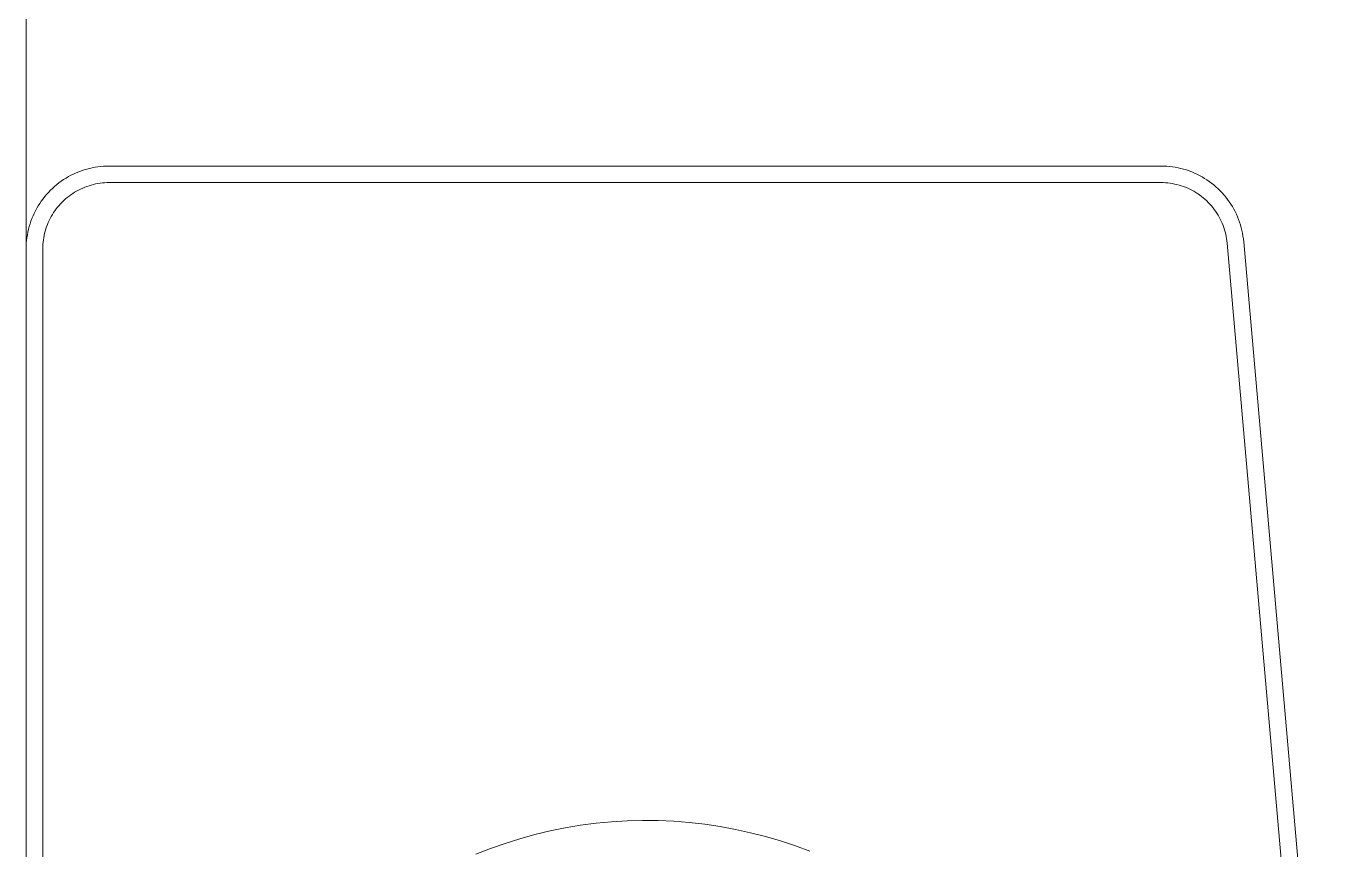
# Model space of a CAD drawing. Header units: inches. Extents: x -8 to 201, y -1 to 136.
# Drawn here: x 109.934 to 113.033, y 64.838 to 66.793 of the extents above; entities that cross this region are included whole.
import ezdxf

# ---------------------------------------------------------------- set-up
doc = ezdxf.new("R2010")
doc.units = ezdxf.units.IN
doc.layers.add('ZANO_R', color=7, linetype='Continuous', lineweight=0)

msp = doc.modelspace()

# ---------------------------------------------------------------- linework, layer by layer
at = {"layer": 'ZANO_R'}
for p, q in [((109.93384, 66.26386), (109.93384, 74.99464)), ((110.07114, 66.4515), (110.06477, 66.44935)), ((110.07758, 66.45342), (110.07114, 66.4515)), ((110.08409, 66.45512), (110.07758, 66.45342)), ((110.09064, 66.4566), (110.08409, 66.45512)), ((110.09725, 66.45786), (110.09064, 66.4566)), ((110.10389, 66.45889), (110.09725, 66.45786)), ((110.11056, 66.45969), (110.10389, 66.45889)), ((110.11726, 66.46026), (110.11056, 66.45969)), ((110.12397, 66.4606), (110.11726, 66.46026)), ((110.13069, 66.46072), (110.12397, 66.4606)), ((112.62553, 66.46072), (110.13069, 66.46072)), ((112.63232, 66.4606), (112.62553, 66.46072)), ((112.6391, 66.46025), (112.63232, 66.4606)), ((112.64586, 66.45967), (112.6391, 66.46025)), ((112.65261, 66.45885), (112.64586, 66.45967)), ((112.65932, 66.4578), (112.65261, 66.45885)), ((112.66599, 66.45652), (112.65932, 66.4578)), ((112.67261, 66.45501), (112.66599, 66.45652)), ((112.67917, 66.45327), (112.67261, 66.45501)), ((112.68567, 66.45131), (112.67917, 66.45327)), ((112.6921, 66.44912), (112.68567, 66.45131)), ((110.01174, 66.42072), (110.00646, 66.41657)), ((110.01717, 66.42469), (110.01174, 66.42072)), ((110.02273, 66.42847), (110.01717, 66.42469)), ((110.02841, 66.43206), (110.02273, 66.42847)), ((110.03421, 66.43545), (110.02841, 66.43206)), ((110.04013, 66.43865), (110.03421, 66.43545)), ((110.04615, 66.44164), (110.04013, 66.43865)), ((110.05227, 66.44442), (110.04615, 66.44164)), ((110.05848, 66.44699), (110.05227, 66.44442)), ((110.06477, 66.44935), (110.05848, 66.44699)), ((110.10925, 66.41988), (110.10394, 66.41906)), ((110.11459, 66.42052), (110.10925, 66.41988)), ((110.11995, 66.42098), (110.11459, 66.42052)), ((110.12532, 66.42126), (110.11995, 66.42098)), ((110.13069, 66.42135), (110.12532, 66.42126)), ((112.62553, 66.42135), (110.13069, 66.42135)), ((112.63096, 66.42125), (112.62553, 66.42135)), ((112.63638, 66.42097), (112.63096, 66.42125)), ((112.6418, 66.42051), (112.63638, 66.42097)), ((112.64719, 66.41985), (112.6418, 66.42051)), ((112.65256, 66.41901), (112.64719, 66.41985)), ((112.69846, 66.44671), (112.6921, 66.44912)), ((112.70472, 66.44409), (112.69846, 66.44671)), ((112.71089, 66.44125), (112.70472, 66.44409)), ((112.71696, 66.4382), (112.71089, 66.44125)), ((112.72292, 66.43494), (112.71696, 66.4382)), ((112.72876, 66.43148), (112.72292, 66.43494)), ((112.73448, 66.42782), (112.72876, 66.43148)), ((112.74007, 66.42396), (112.73448, 66.42782)), ((112.74553, 66.41992), (112.74007, 66.42396)), ((112.75084, 66.41568), (112.74553, 66.41992)), ((109.98232, 66.39324), (109.97799, 66.3881)), ((109.98682, 66.39823), (109.98232, 66.39324)), ((109.99149, 66.40306), (109.98682, 66.39823)), ((109.99633, 66.40773), (109.99149, 66.40306)), ((110.00132, 66.41224), (109.99633, 66.40773)), ((110.00646, 66.41657), (110.00132, 66.41224)), ((110.03553, 66.38935), (110.03131, 66.38603)), ((110.03987, 66.39252), (110.03553, 66.38935)), ((110.04432, 66.39555), (110.03987, 66.39252)), ((110.04887, 66.39842), (110.04432, 66.39555)), ((110.05351, 66.40114), (110.04887, 66.39842)), ((110.05824, 66.40369), (110.05351, 66.40114)), ((110.06306, 66.40608), (110.05824, 66.40369)), ((110.06795, 66.40831), (110.06306, 66.40608)), ((110.07292, 66.41037), (110.06795, 66.40831)), ((110.07795, 66.41226), (110.07292, 66.41037)), ((110.08305, 66.41397), (110.07795, 66.41226)), ((110.0882, 66.41551), (110.08305, 66.41397)), ((110.09341, 66.41687), (110.0882, 66.41551)), ((110.09865, 66.41805), (110.09341, 66.41687)), ((110.10394, 66.41906), (110.09865, 66.41805)), ((112.65789, 66.41799), (112.65256, 66.41901)), ((112.66319, 66.41678), (112.65789, 66.41799)), ((112.66844, 66.41539), (112.66319, 66.41678)), ((112.67365, 66.41382), (112.66844, 66.41539)), ((112.67879, 66.41207), (112.67365, 66.41382)), ((112.68387, 66.41014), (112.67879, 66.41207)), ((112.68888, 66.40804), (112.68387, 66.41014)), ((112.69382, 66.40577), (112.68888, 66.40804)), ((112.69867, 66.40333), (112.69382, 66.40577)), ((112.70344, 66.40072), (112.69867, 66.40333)), ((112.70811, 66.39796), (112.70344, 66.40072)), ((112.71269, 66.39503), (112.70811, 66.39796)), ((112.71716, 66.39194), (112.71269, 66.39503)), ((112.72153, 66.38871), (112.71716, 66.39194)), ((112.72578, 66.38532), (112.72153, 66.38871)), ((112.756, 66.41127), (112.75084, 66.41568)), ((112.76101, 66.40668), (112.756, 66.41127)), ((112.76585, 66.40192), (112.76101, 66.40668)), ((112.77053, 66.397), (112.76585, 66.40192)), ((112.77504, 66.39192), (112.77053, 66.397)), ((112.77937, 66.38669), (112.77504, 66.39192)), ((109.9591, 66.36034), (109.95591, 66.35443)), ((109.96249, 66.36615), (109.9591, 66.36034)), ((109.96608, 66.37183), (109.96249, 66.36615)), ((109.96987, 66.37739), (109.96608, 66.37183)), ((109.97384, 66.38281), (109.96987, 66.37739)), ((109.97799, 66.3881), (109.97384, 66.38281)), ((110.00521, 66.35902), (110.00203, 66.35468)), ((110.00853, 66.36325), (110.00521, 66.35902)), ((110.01199, 66.36736), (110.00853, 66.36325)), ((110.0156, 66.37136), (110.01199, 66.36736)), ((110.01933, 66.37522), (110.0156, 66.37136)), ((110.0232, 66.37896), (110.01933, 66.37522)), ((110.02719, 66.38256), (110.0232, 66.37896)), ((110.03131, 66.38603), (110.02719, 66.38256)), ((112.72991, 66.38179), (112.72578, 66.38532)), ((112.73391, 66.37812), (112.72991, 66.38179)), ((112.73779, 66.37431), (112.73391, 66.37812)), ((112.74153, 66.37037), (112.73779, 66.37431)), ((112.74514, 66.36631), (112.74153, 66.37037)), ((112.7486, 66.36212), (112.74514, 66.36631)), ((112.75191, 66.35782), (112.7486, 66.36212)), ((112.75508, 66.3534), (112.75191, 66.35782)), ((112.78351, 66.38131), (112.77937, 66.38669)), ((112.78747, 66.37579), (112.78351, 66.38131)), ((112.79123, 66.37014), (112.78747, 66.37579)), ((112.7948, 66.36436), (112.79123, 66.37014)), ((112.79817, 66.35846), (112.7948, 66.36436)), ((112.80133, 66.35245), (112.79817, 66.35846)), ((109.9452, 66.32978), (109.94306, 66.32341)), ((109.94756, 66.33608), (109.9452, 66.32978)), ((109.95013, 66.34229), (109.94756, 66.33608)), ((109.95292, 66.34841), (109.95013, 66.34229)), ((109.95591, 66.35443), (109.95292, 66.34841)), ((109.98624, 66.3266), (109.98419, 66.32164)), ((109.98847, 66.3315), (109.98624, 66.3266)), ((109.99086, 66.33632), (109.98847, 66.3315)), ((109.99342, 66.34105), (109.99086, 66.33632)), ((109.99613, 66.34569), (109.99342, 66.34105)), ((109.99901, 66.35024), (109.99613, 66.34569)), ((110.00203, 66.35468), (109.99901, 66.35024)), ((112.75809, 66.34888), (112.75508, 66.3534)), ((112.76095, 66.34426), (112.75809, 66.34888)), ((112.76364, 66.33954), (112.76095, 66.34426)), ((112.76617, 66.33473), (112.76364, 66.33954)), ((112.76853, 66.32984), (112.76617, 66.33473)), ((112.77072, 66.32486), (112.76853, 66.32984)), ((112.80428, 66.34633), (112.80133, 66.35245)), ((112.80702, 66.34011), (112.80428, 66.34633)), ((112.80954, 66.33381), (112.80702, 66.34011)), ((112.81184, 66.32742), (112.80954, 66.33381)), ((112.81392, 66.32095), (112.81184, 66.32742)), ((109.9367, 66.29731), (109.93567, 66.29067)), ((109.93795, 66.30391), (109.9367, 66.29731)), ((109.93943, 66.31047), (109.93795, 66.30391)), ((109.94114, 66.31697), (109.93943, 66.31047)), ((109.94306, 66.32341), (109.94114, 66.31697)), ((109.9765, 66.2959), (109.9755, 66.29062)), ((109.97768, 66.30115), (109.9765, 66.2959)), ((109.97905, 66.30635), (109.97768, 66.30115)), ((109.98059, 66.3115), (109.97905, 66.30635)), ((109.9823, 66.3166), (109.98059, 66.3115)), ((109.98419, 66.32164), (109.9823, 66.3166)), ((112.77274, 66.31982), (112.77072, 66.32486)), ((112.77458, 66.31471), (112.77274, 66.31982)), ((112.77624, 66.30954), (112.77458, 66.31471)), ((112.77773, 66.30431), (112.77624, 66.30954)), ((112.77903, 66.29904), (112.77773, 66.30431)), ((112.78016, 66.29372), (112.77903, 66.29904)), ((112.81578, 66.31442), (112.81392, 66.32095)), ((112.81741, 66.30783), (112.81578, 66.31442)), ((112.81881, 66.30118), (112.81741, 66.30783)), ((112.81999, 66.29449), (112.81881, 66.30118)), ((109.93395, 66.27058), (109.93384, 66.26386)), ((109.93429, 66.27729), (109.93395, 66.27058)), ((109.93487, 66.28399), (109.93429, 66.27729)), ((109.93567, 66.29067), (109.93487, 66.28399)), ((109.9733, 66.26924), (109.97321, 66.26386)), ((109.97357, 66.27461), (109.9733, 66.26924)), ((109.97403, 66.27997), (109.97357, 66.27461)), ((109.97467, 66.28531), (109.97403, 66.27997)), ((109.9755, 66.29062), (109.97467, 66.28531)), ((112.78109, 66.28837), (112.78016, 66.29372)), ((112.78185, 66.28299), (112.78109, 66.28837)), ((112.78241, 66.27758), (112.78185, 66.28299)), ((112.99383, 63.86046), (112.78241, 66.27758)), ((112.82093, 66.28777), (112.81999, 66.29449)), ((112.82164, 66.28101), (112.82093, 66.28777)), ((113.0332, 63.86218), (112.82164, 66.28101)), ((109.93384, 66.26386), (109.93384, 66.14574)), ((109.97321, 66.26386), (109.97321, 66.14574)), ((109.93384, 66.14574), (109.93384, 61.42112)), ((109.97321, 66.14574), (109.97321, 61.42112)), ((111.24903, 64.89625), (111.28561, 64.90104)), ((111.28561, 64.90104), (111.32235, 64.90456)), ((111.32235, 64.90456), (111.35918, 64.9068)), ((111.35918, 64.9068), (111.39607, 64.90776)), ((111.39607, 64.90776), (111.43297, 64.90744)), ((111.43297, 64.90744), (111.46983, 64.90584)), ((111.46983, 64.90584), (111.50662, 64.90297)), ((111.50662, 64.90297), (111.54328, 64.89881)), ((111.105, 64.86449), (111.14057, 64.8743)), ((111.14057, 64.8743), (111.17646, 64.88287)), ((111.17646, 64.88287), (111.21263, 64.89019)), ((111.21263, 64.89019), (111.24903, 64.89625)), ((111.54328, 64.89881), (111.57978, 64.89339)), ((111.57978, 64.89339), (111.61607, 64.8867)), ((111.61607, 64.8867), (111.65211, 64.87876)), ((111.65211, 64.87876), (111.68785, 64.86957)), ((111.00062, 64.82775), (111.03498, 64.8412)), ((111.03498, 64.8412), (111.06979, 64.85346)), ((111.06979, 64.85346), (111.105, 64.86449)), ((111.68785, 64.86957), (111.72324, 64.85915)), ((111.72324, 64.85915), (111.75826, 64.84751)), ((111.75826, 64.84751), (111.79285, 64.83465))]:
    msp.add_line(p, q, dxfattribs=at)

doc.saveas('drawing.dxf')
